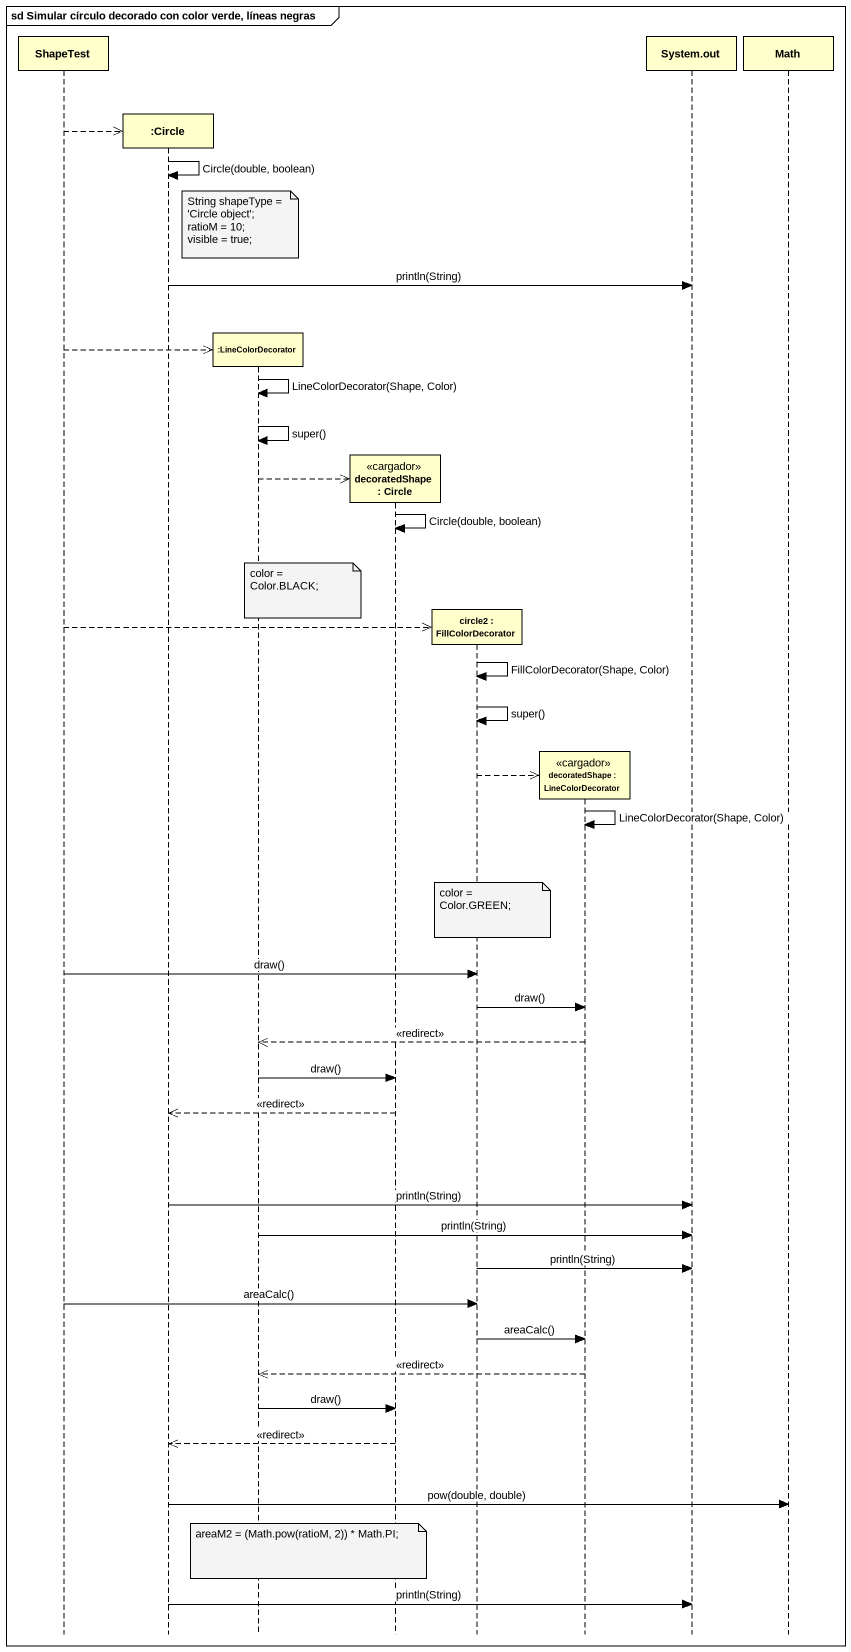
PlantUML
@startuml
mainframe sd Simular círculo decorado con color verde, líneas negras
hide footbox
participant ShapeTest
participant ":Circle" as Circle_
participant ":LineColorDecorator" as LineColorDecorator
participant "decoratedShape : Circle" as decoratedShape <<cargador>>
participant "circle2 : FillColorDecorator" as circle2
participant "decoratedShape : LineColorDecorator" as decoratedShape_2 <<cargador>>
participant "System.out" as System_out
participant Math

ShapeTest -->> Circle_ **
Circle_ -> Circle_ : Circle(double, boolean)
note over LineColorDecorator
  String shapeType = 'Circle object';
  ratioM = 10;
  visible = true;
end note
Circle_ -> System_out : println(String)
ShapeTest -->> LineColorDecorator **
LineColorDecorator -> LineColorDecorator : LineColorDecorator(Shape, Color)
LineColorDecorator -> LineColorDecorator : super()
LineColorDecorator -->> decoratedShape **
decoratedShape -> decoratedShape : Circle(double, boolean)
note over LineColorDecorator : color = Color.BLACK;
ShapeTest -->> circle2 **
circle2 -> circle2 : FillColorDecorator(Shape, Color)
circle2 -> circle2 : super()
circle2 -->> decoratedShape_2 **
decoratedShape_2 -> decoratedShape_2 : LineColorDecorator(Shape, Color)
note over circle2 : color = Color.GREEN;
ShapeTest -> circle2 : draw()
circle2 -> decoratedShape_2 : draw()
decoratedShape_2 -->> LineColorDecorator : <<redirect>>
LineColorDecorator -> decoratedShape : draw()
decoratedShape -->> Circle_ : <<redirect>>
Circle_ -> System_out : println(String)
LineColorDecorator -> System_out : println(String)
circle2 -> System_out : println(String)
ShapeTest -> circle2 : areaCalc()
circle2 -> decoratedShape_2 : areaCalc()
decoratedShape_2 -->> LineColorDecorator : <<redirect>>
LineColorDecorator -> decoratedShape : draw()
decoratedShape -->> Circle_ : <<redirect>>
Circle_ -> Math : pow(double, double)
note over LineColorDecorator : areaM2 = (Math.pow(ratioM, 2)) * Math.PI;
Circle_ -> System_out : println(String)
@enduml
